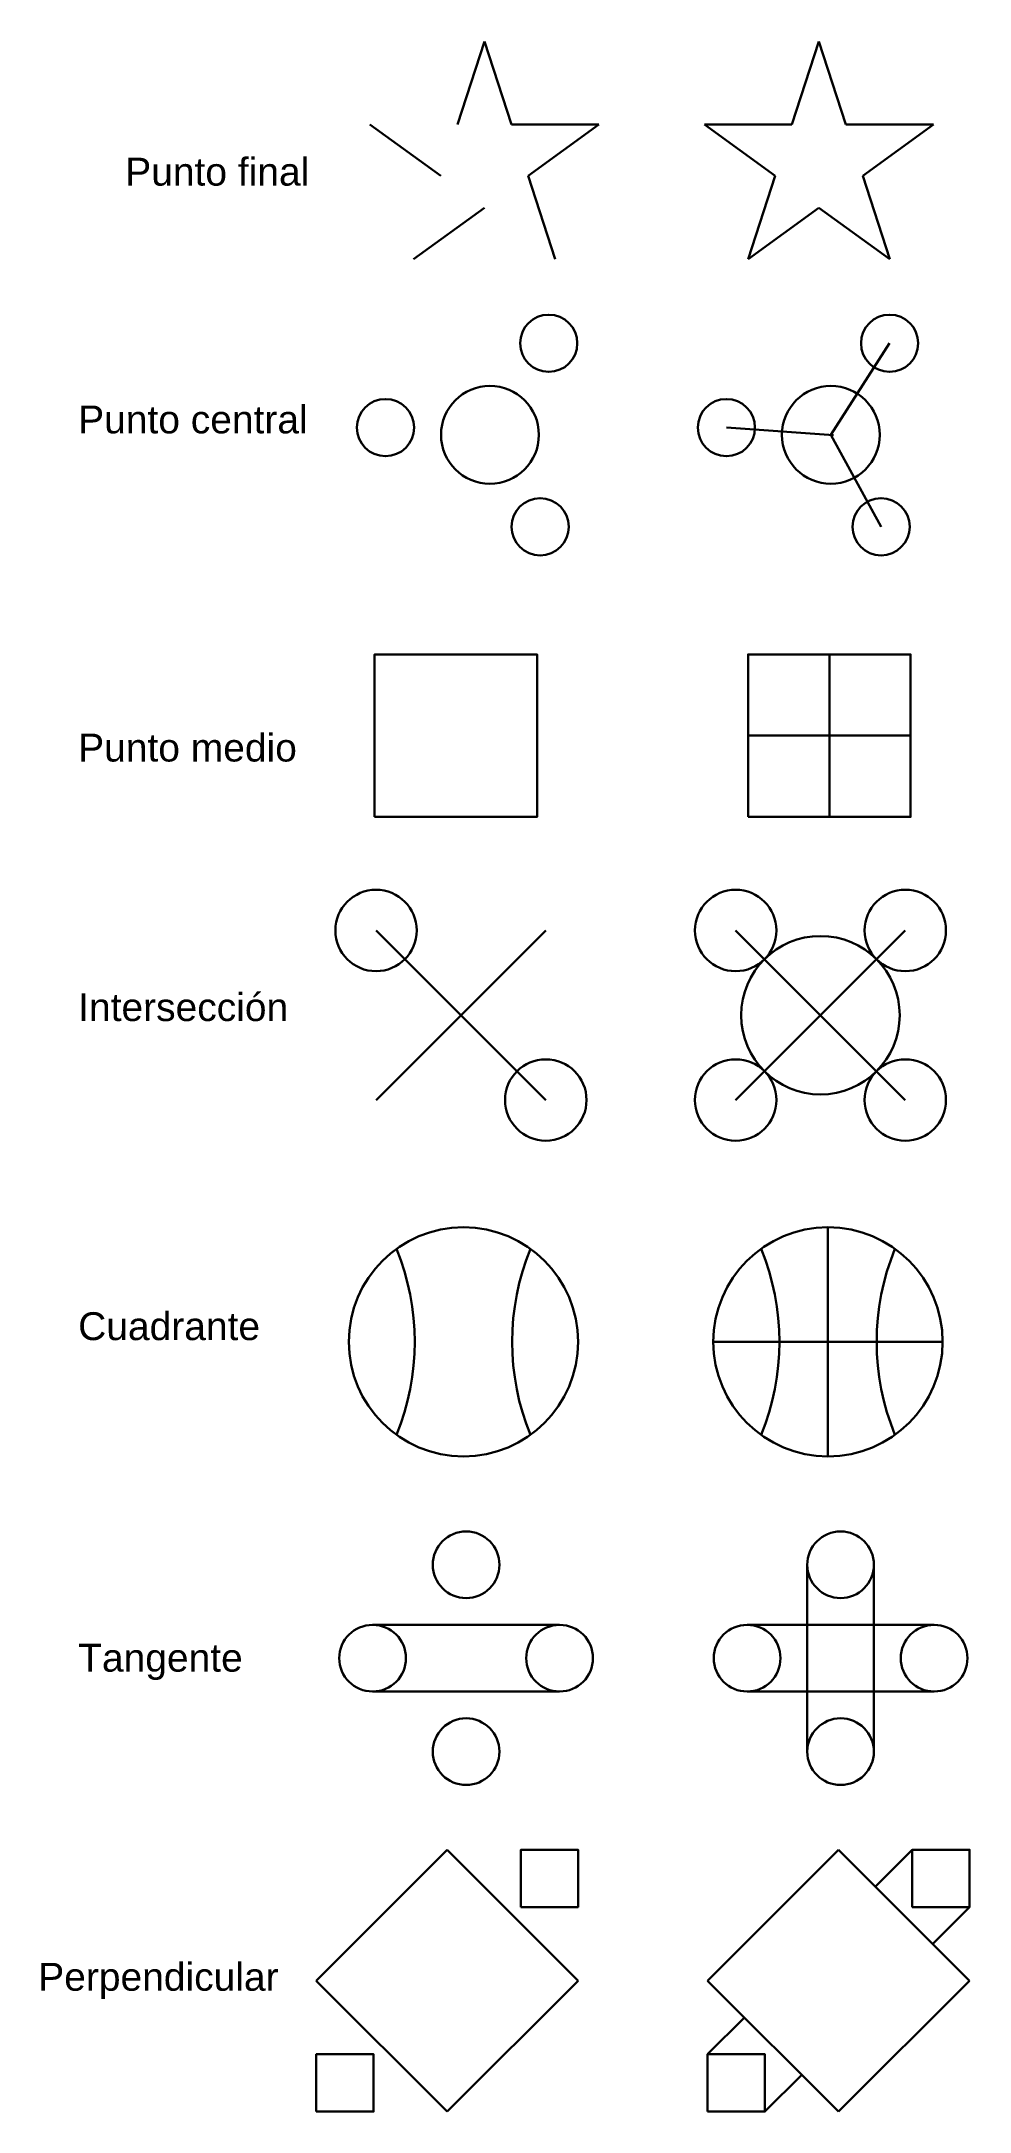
# Model space of a CAD drawing. Extents: x 1143 to 1309, y 1325 to 1696.
import ezdxf

# ---------------------------------------------------------------- set-up
doc = ezdxf.new("R2010")
doc.units = 12
doc.layers.get('0').update_dxf_attribs({"lineweight": 30})
doc.styles.get("Standard").update_dxf_attribs({"font": 'ARIAL.TTF'})

msp = doc.modelspace()

# ---------------------------------------------------------------- linework, layer by layer
for p, q in [((1217.28, 1681.23), (1222.13, 1696.15)), ((1222.13, 1696.15), (1226.98, 1681.23)), ((1277.27, 1681.23), (1282.12, 1696.15)), ((1282.12, 1696.15), (1286.96, 1681.23)), ((1201.6, 1681.23), (1214.29, 1672.01)), ((1226.98, 1681.23), (1242.67, 1681.23)), ((1242.67, 1681.23), (1229.98, 1672.01)), ((1261.58, 1681.23), (1277.27, 1681.23)), ((1261.58, 1681.23), (1274.27, 1672.01)), ((1286.96, 1681.23), (1302.65, 1681.23)), ((1302.65, 1681.23), (1289.96, 1672.01)), ((1229.98, 1672.01), (1234.82, 1657.09)), ((1269.42, 1657.09), (1274.27, 1672.01)), ((1289.96, 1672.01), (1294.81, 1657.09)), ((1222.13, 1666.31), (1209.44, 1657.09)), ((1282.12, 1666.31), (1269.42, 1657.09)), ((1282.12, 1666.31), (1294.81, 1657.09)), ((1294.79, 1641.99), (1284.26, 1625.57)), ((1265.52, 1626.86), (1284.75, 1625.53)), ((1293.26, 1609.08), (1284.26, 1625.57)), ((1283.99, 1586.18), (1283.99, 1557.03)), ((1269.41, 1571.61), (1298.56, 1571.61)), ((1202.71, 1536.65), (1233.14, 1506.23)), ((1202.71, 1506.23), (1233.14, 1536.65)), ((1267.18, 1536.65), (1297.6, 1506.23)), ((1267.18, 1506.23), (1297.6, 1536.65)), ((1283.74, 1483.41), (1283.74, 1442.29)), ((1263.18, 1462.85), (1304.3, 1462.85)), ((1280.02, 1422.86), (1280.02, 1389.33)), ((1291.98, 1422.86), (1291.98, 1389.33)), ((1202.09, 1412.08), (1235.62, 1412.08)), ((1269.24, 1412.08), (1302.77, 1412.08)), ((1202.09, 1400.12), (1235.62, 1400.12)), ((1269.24, 1400.12), (1302.77, 1400.12)), ((1215.46, 1371.72), (1191.98, 1348.24)), ((1238.94, 1348.24), (1215.46, 1371.72)), ((1285.64, 1371.72), (1262.16, 1348.24)), ((1309.13, 1348.24), (1285.64, 1371.72)), ((1298.85, 1371.72), (1292.25, 1365.12)), ((1309.13, 1361.44), (1302.52, 1354.84)), ((1191.98, 1348.24), (1215.46, 1324.76)), ((1215.46, 1324.76), (1238.94, 1348.24)), ((1262.16, 1348.24), (1285.64, 1324.76)), ((1285.64, 1324.76), (1309.13, 1348.24)), ((1262.16, 1335.03), (1268.76, 1341.64)), ((1272.44, 1324.76), (1279.04, 1331.36))]:
    msp.add_line(p, q)
for points in [[(1202.45, 1557.03), (1231.59, 1557.03), (1231.59, 1586.18), (1202.45, 1586.18)], [(1269.41, 1557.03), (1298.56, 1557.03), (1298.56, 1586.18), (1269.41, 1586.18)], [(1228.67, 1361.44), (1238.94, 1361.44), (1238.94, 1371.72), (1228.67, 1371.72)], [(1298.85, 1361.44), (1309.13, 1361.44), (1309.13, 1371.72), (1298.85, 1371.72)], [(1191.98, 1324.76), (1202.26, 1324.76), (1202.26, 1335.03), (1191.98, 1335.03)], [(1262.16, 1324.76), (1272.44, 1324.76), (1272.44, 1335.03), (1262.16, 1335.03)]]:
    msp.add_lwpolyline(points, close=True)
for centre, radius in [((1233.66, 1641.99), 5.13), ((1294.79, 1641.99), 5.13), ((1223.13, 1625.57), 8.77), ((1284.26, 1625.57), 8.77), ((1204.39, 1626.86), 5.13), ((1265.52, 1626.86), 5.13), ((1232.13, 1609.08), 5.13), ((1293.26, 1609.08), 5.13), ((1202.71, 1536.65), 7.3), ((1267.18, 1536.65), 7.3), ((1297.6, 1536.65), 7.3), ((1282.39, 1521.44), 14.21), ((1233.14, 1506.23), 7.3), ((1267.18, 1506.23), 7.3), ((1297.6, 1506.23), 7.3), ((1218.38, 1462.85), 20.56), ((1283.74, 1462.85), 20.56), ((1218.85, 1422.86), 5.98), ((1286, 1422.86), 5.98), ((1202.09, 1406.1), 5.98), ((1235.62, 1406.1), 5.98), ((1269.24, 1406.1), 5.98), ((1302.77, 1406.1), 5.98), ((1218.85, 1389.33), 5.98), ((1286, 1389.33), 5.98)]:
    msp.add_circle(centre, radius)
for centre, start, end in [((1165.55, 1462.85), 337.7575, 22.2425), ((1271.21, 1462.85), 157.7575, 202.2425), ((1230.92, 1462.85), 337.7575, 22.2425), ((1336.57, 1462.85), 157.7575, 202.2425)]:
    msp.add_arc(centre, 44.1, start, end)

# ---------------------------------------------------------------- texts
at = {"char_height": 5, "attachment_point": 1}
for s, insert, width in [('Punto final', (1157.73, 1675.28), 33.3242), ('Punto central', (1149.29, 1630.83), 41.0699), ('Punto medio', (1149.29, 1571.96), 41.0699), ('Intersección', (1149.29, 1525.4), 41.0699), ('Cuadrante', (1149.29, 1468.16), 41.0699), ('Tangente', (1149.29, 1408.68), 41.0699), ('Perpendicular', (1142.13, 1351.44), 41.0699)]:
    msp.add_mtext(s, dxfattribs=dict(at, insert=insert, width=width))

doc.saveas('drawing.dxf')
